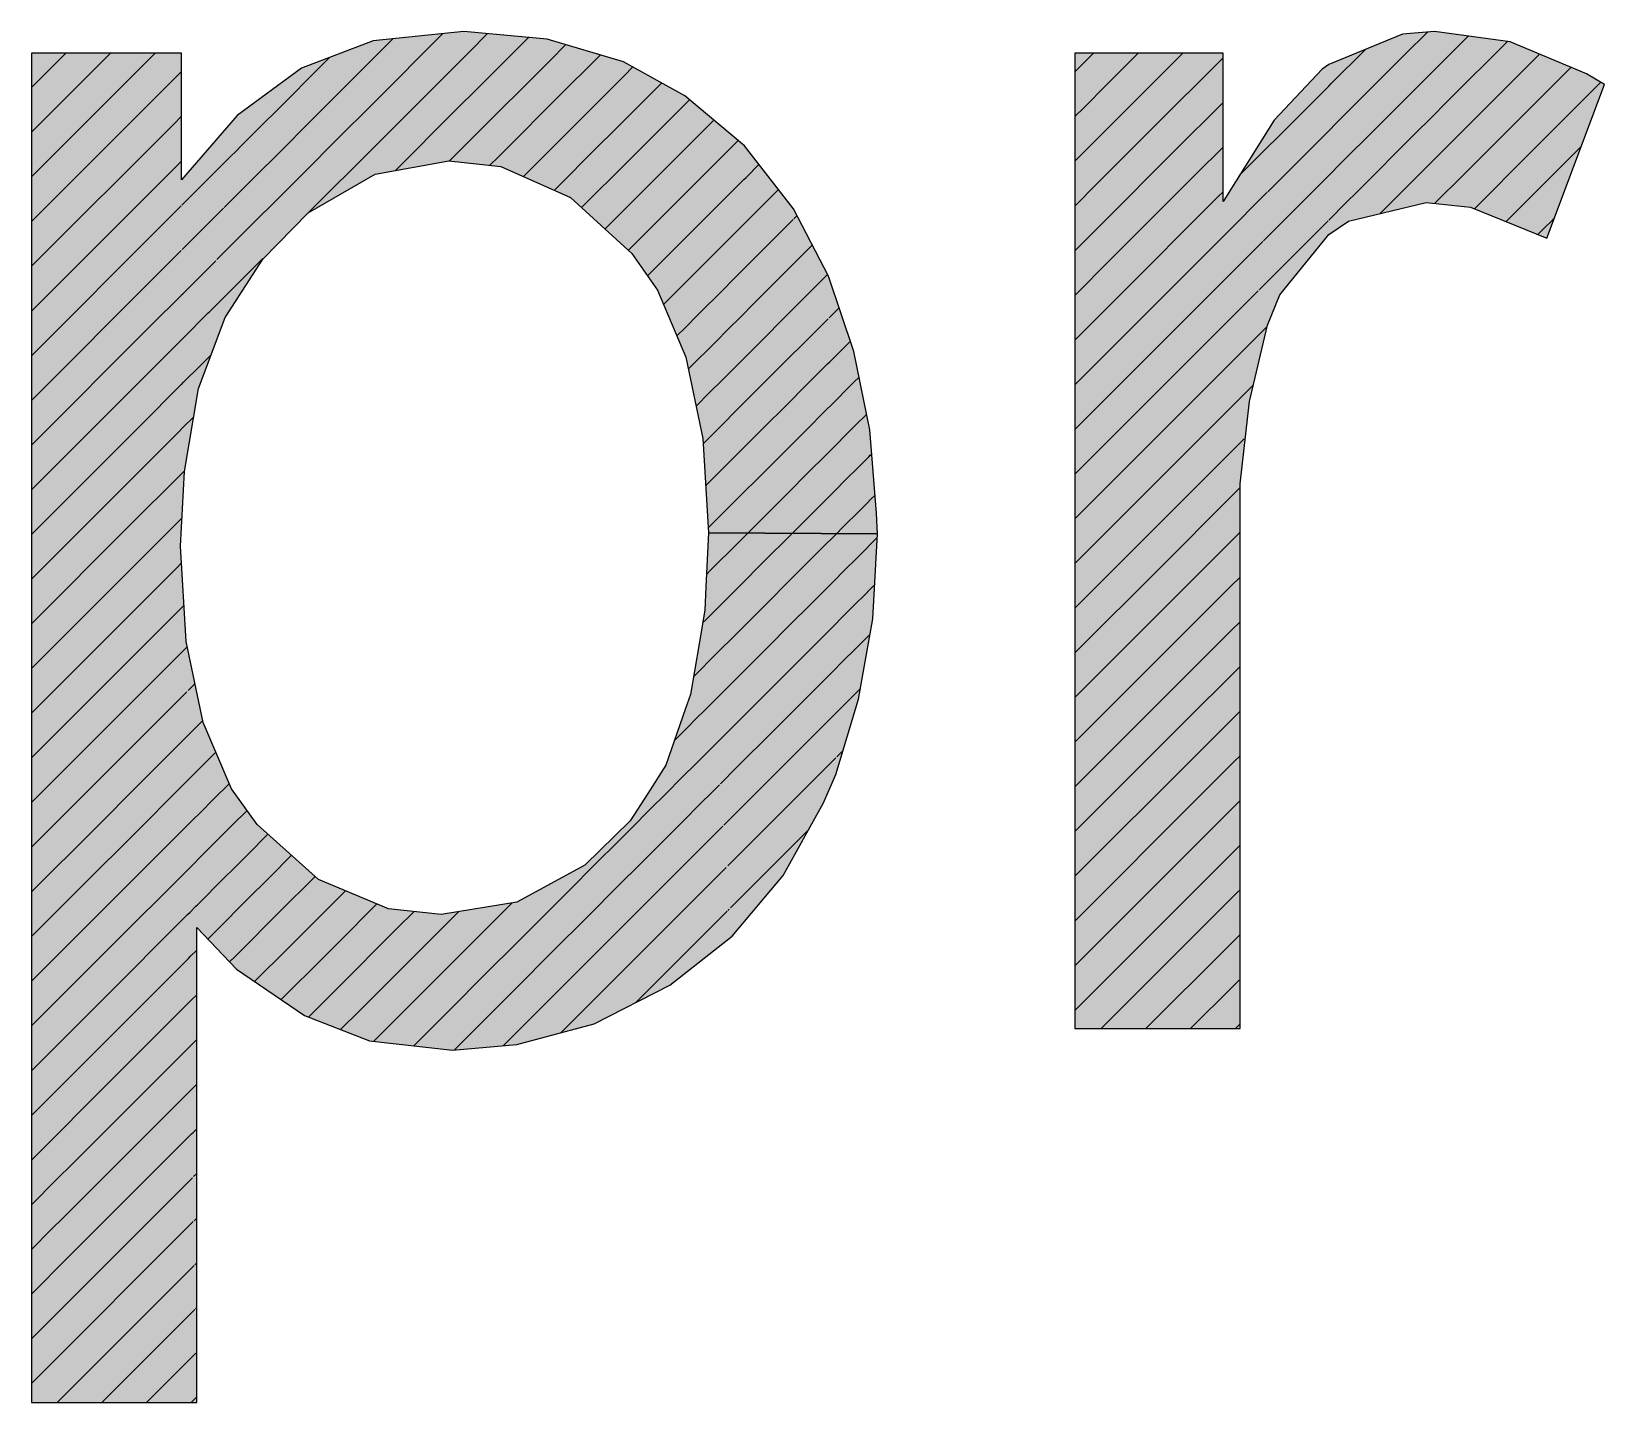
# Model space of a CAD drawing. Extents: x 0 to 13080, y 0 to 6750.
# Drawn here: x 12283.91 to 12302.58, y 1019.07 to 1035.34 of the extents above; entities that cross this region are included whole.
import ezdxf

# ---------------------------------------------------------------- set-up
doc = ezdxf.new("R2010")
doc.units = 0
doc.header["$MEASUREMENT"] = 0
doc.layers.add('MTH-CARIMBO-TXT1', color=1, linetype='CONTINUOUS')

msp = doc.modelspace()

# ---------------------------------------------------------------- linework, layer by layer
at = {"layer": 'MTH-CARIMBO-TXT1', "linetype": 'Continuous'}
for p, q in [((12287.973642, 1035.01972), (12288.204482, 1035.25056)), ((12287.981059, 1034.496807), (12288.796478, 1035.312227)), ((12289.112156, 1035.097574), (12289.327325, 1035.312743)), ((12289.225798, 1034.680886), (12289.813461, 1035.268549)), ((12300.21884, 1035.067326), (12300.48236, 1035.330846)), ((12300.643469, 1034.961625), (12300.965285, 1035.283442)), ((12283.914056, 1033.611785), (12285.3828, 1035.080528)), ((12283.914056, 1034.142115), (12284.852469, 1035.080528)), ((12283.914056, 1034.672445), (12284.322139, 1035.080528)), ((12289.006003, 1034.991421), (12289.112156, 1035.097574)), ((12290.07038, 1034.995139), (12290.257303, 1035.182061)), ((12290.139076, 1034.533504), (12290.666415, 1035.060843)), ((12296.408338, 1034.969135), (12296.519731, 1035.080528)), ((12296.673503, 1034.70397), (12297.050061, 1035.080528)), ((12296.938668, 1034.438805), (12297.580392, 1035.080528)), ((12299.340149, 1034.718966), (12299.745196, 1035.124012)), ((12300.076092, 1034.924579), (12300.21884, 1035.067326)), ((12300.733436, 1034.521262), (12301.431509, 1035.219336)), ((12301.541095, 1034.798592), (12301.81131, 1035.068807)), ((12285.668644, 1034.836043), (12285.69543, 1034.862829)), ((12287.128042, 1034.70445), (12287.451792, 1035.0282)), ((12287.151244, 1034.197322), (12287.842838, 1034.888916)), ((12287.842838, 1034.888916), (12287.973642, 1035.01972)), ((12288.541315, 1034.526733), (12289.006003, 1034.991421)), ((12289.866741, 1034.791499), (12290.07038, 1034.995139)), ((12290.947803, 1034.811901), (12291.053123, 1034.917221)), ((12296.296944, 1034.857742), (12296.329219, 1034.890016)), ((12296.329219, 1034.890016), (12296.408338, 1034.969135)), ((12297.203833, 1034.17364), (12298.056323, 1035.02613)), ((12299.399705, 1034.248192), (12300.076092, 1034.924579)), ((12300.284152, 1034.602308), (12300.542785, 1034.860941)), ((12300.542785, 1034.860941), (12300.643469, 1034.961625)), ((12301.624832, 1034.351998), (12302.184847, 1034.912013)), ((12283.914056, 1033.081455), (12285.668644, 1034.836043)), ((12287.066635, 1034.643044), (12287.128042, 1034.70445)), ((12288.935877, 1034.390965), (12289.225798, 1034.680886)), ((12289.33944, 1034.264198), (12289.866741, 1034.791499)), ((12290.207772, 1034.07187), (12290.828868, 1034.692965)), ((12290.828868, 1034.692965), (12290.947803, 1034.811901)), ((12290.970317, 1034.304085), (12291.394425, 1034.728193)), ((12296.406047, 1034.436514), (12296.673503, 1034.70397)), ((12299.243679, 1034.622495), (12299.311421, 1034.690238)), ((12299.311421, 1034.690238), (12299.340149, 1034.718966)), ((12301.306864, 1034.56436), (12301.541095, 1034.798592)), ((12302.285949, 1034.482785), (12302.539464, 1034.7363)), ((12286.418481, 1033.994889), (12287.066635, 1034.643044)), ((12287.519008, 1034.034756), (12287.981059, 1034.496807)), ((12287.988476, 1033.973894), (12288.541315, 1034.526733)), ((12289.564576, 1033.959004), (12290.139076, 1034.533504)), ((12291.669144, 1034.472582), (12291.725275, 1034.528712)), ((12297.468998, 1033.908475), (12298.056323, 1034.4958)), ((12298.669144, 1034.04796), (12299.16844, 1034.547257)), ((12299.16844, 1034.547257), (12299.243679, 1034.622495)), ((12299.861703, 1034.17986), (12300.284152, 1034.602308)), ((12300.515035, 1034.302861), (12300.733436, 1034.521262)), ((12300.823402, 1034.080899), (12301.306864, 1034.56436)), ((12301.708568, 1033.905404), (12302.285949, 1034.482785)), ((12285.602248, 1034.239317), (12285.694412, 1034.331481)), ((12288.234337, 1033.689425), (12288.935877, 1034.390965)), ((12290.491385, 1033.825153), (12290.970317, 1034.304085)), ((12290.992831, 1033.796269), (12291.616281, 1034.419719)), ((12291.616281, 1034.419719), (12291.651724, 1034.455161)), ((12291.651724, 1034.455161), (12291.669144, 1034.472582)), ((12296.296944, 1034.327411), (12296.406047, 1034.436514)), ((12296.482874, 1033.983011), (12296.938668, 1034.438805)), ((12300.349463, 1034.137289), (12300.515035, 1034.302861)), ((12301.139391, 1033.866557), (12301.624832, 1034.351998)), ((12283.914056, 1032.551125), (12285.602248, 1034.239317)), ((12286.931582, 1033.97766), (12287.151244, 1034.197322)), ((12288.877173, 1033.801931), (12289.33944, 1034.264198)), ((12291.671052, 1033.944159), (12292.013299, 1034.286406)), ((12296.559702, 1033.529509), (12297.203833, 1034.17364)), ((12299.045426, 1033.893912), (12299.264076, 1034.112563)), ((12299.264076, 1034.112563), (12299.311421, 1034.159908)), ((12299.311421, 1034.159908), (12299.399705, 1034.248192)), ((12299.459261, 1033.777417), (12299.861703, 1034.17986)), ((12299.647315, 1033.435141), (12300.349463, 1034.137289)), ((12286.33066, 1033.907068), (12286.418481, 1033.994889)), ((12286.498474, 1033.544553), (12286.931582, 1033.97766)), ((12287.174446, 1033.690194), (12287.519008, 1034.034756)), ((12287.206415, 1033.191833), (12287.988476, 1033.973894)), ((12289.453082, 1033.84751), (12289.564576, 1033.959004)), ((12289.751979, 1033.616077), (12290.207772, 1034.07187)), ((12291.564833, 1033.837941), (12291.671052, 1033.944159)), ((12291.672959, 1033.415737), (12292.301323, 1034.0441)), ((12296.296944, 1033.797081), (12296.482874, 1033.983011)), ((12297.734163, 1033.64331), (12298.056323, 1033.96547)), ((12298.248681, 1033.627498), (12298.636228, 1034.015044)), ((12298.638078, 1034.016895), (12298.653306, 1034.032123)), ((12298.653306, 1034.032123), (12298.669144, 1034.04796)), ((12300.487285, 1033.744781), (12300.823402, 1034.080899)), ((12302.117208, 1033.783714), (12302.3082, 1033.974706)), ((12285.535853, 1033.642591), (12285.693394, 1033.800133)), ((12285.698796, 1033.275204), (12286.285926, 1033.862334)), ((12286.289647, 1033.866056), (12286.33066, 1033.907068)), ((12289.355339, 1033.749767), (12289.453082, 1033.84751)), ((12290.276467, 1033.610235), (12290.491385, 1033.825153)), ((12290.443718, 1033.247156), (12290.992831, 1033.796269)), ((12291.348727, 1033.621835), (12291.564833, 1033.837941)), ((12292.394664, 1033.607111), (12292.547415, 1033.759862)), ((12296.63653, 1033.076006), (12297.468998, 1033.908475)), ((12298.685803, 1033.53429), (12299.045426, 1033.893912)), ((12299.311421, 1033.629578), (12299.459261, 1033.777417)), ((12300.414775, 1033.672271), (12300.487285, 1033.744781)), ((12300.913369, 1033.640535), (12301.139391, 1033.866557)), ((12301.038342, 1033.235178), (12301.708568, 1033.905404)), ((12301.792304, 1033.45881), (12302.117208, 1033.783714)), ((12283.914056, 1032.020795), (12285.535853, 1033.642591)), ((12286.796529, 1033.312277), (12287.174446, 1033.690194)), ((12290.11875, 1033.452518), (12290.276467, 1033.610235)), ((12291.015345, 1033.288453), (12291.348727, 1033.621835)), ((12292.334402, 1033.54685), (12292.368529, 1033.580977)), ((12292.368529, 1033.580977), (12292.394664, 1033.607111)), ((12296.713357, 1032.622504), (12297.734163, 1033.64331)), ((12298.922411, 1033.240567), (12299.284473, 1033.60263)), ((12299.284473, 1033.60263), (12299.311421, 1033.629578)), ((12299.919152, 1033.176648), (12300.414775, 1033.672271)), ((12300.571516, 1033.298683), (12300.913369, 1033.640535)), ((12286.29636, 1033.342438), (12286.498474, 1033.544553)), ((12291.477943, 1033.220721), (12291.672959, 1033.415737)), ((12291.674867, 1032.887315), (12292.223549, 1033.435996)), ((12292.223549, 1033.435996), (12292.309406, 1033.521854)), ((12292.309406, 1033.521854), (12292.334402, 1033.54685)), ((12292.421376, 1033.103493), (12292.779155, 1033.461273)), ((12296.296944, 1033.266751), (12296.559702, 1033.529509)), ((12296.790185, 1032.169001), (12297.999328, 1033.378145)), ((12297.999328, 1033.378145), (12298.056323, 1033.43514)), ((12298.079964, 1032.92845), (12298.581523, 1033.43001)), ((12298.587385, 1033.435871), (12298.635628, 1033.484115)), ((12298.635628, 1033.484115), (12298.685803, 1033.53429)), ((12299.518817, 1033.306643), (12299.647315, 1033.435141)), ((12301.415155, 1033.081661), (12301.792304, 1033.45881)), ((12285.469457, 1033.045866), (12285.692376, 1033.268785)), ((12285.703895, 1032.749973), (12286.193407, 1033.239486)), ((12286.201972, 1033.24805), (12286.29636, 1033.342438)), ((12286.578468, 1033.094217), (12286.796529, 1033.312277)), ((12290.721714, 1032.994821), (12291.015345, 1033.288453)), ((12291.081173, 1032.823951), (12291.477943, 1033.220721)), ((12298.702463, 1033.020619), (12298.922411, 1033.240567)), ((12299.311421, 1033.099248), (12299.518817, 1033.306643)), ((12283.914056, 1031.490465), (12285.469457, 1033.045866)), ((12286.26206, 1032.777808), (12286.578468, 1033.094217)), ((12292.280229, 1032.962346), (12292.360162, 1033.04228)), ((12292.360162, 1033.04228), (12292.421376, 1033.103493)), ((12292.448088, 1032.599875), (12292.955552, 1033.10734)), ((12292.963404, 1033.115191), (12292.99936, 1033.151148)), ((12296.296944, 1032.736421), (12296.63653, 1033.076006)), ((12298.617951, 1032.936107), (12298.702463, 1033.020619)), ((12298.799396, 1032.587222), (12299.304871, 1033.092697)), ((12301.791969, 1032.928144), (12301.876041, 1033.012217)), ((12301.876041, 1033.012217), (12301.948467, 1033.084642)), ((12301.948467, 1033.084642), (12301.991041, 1033.127217)), ((12291.037859, 1032.780636), (12291.081173, 1032.823951)), ((12291.391053, 1032.603501), (12291.674867, 1032.887315)), ((12292.020583, 1032.7027), (12292.221683, 1032.9038)), ((12292.221683, 1032.9038), (12292.280229, 1032.962346)), ((12292.989078, 1032.610535), (12293.181048, 1032.802505)), ((12296.867012, 1031.715499), (12298.064706, 1032.913192)), ((12298.064706, 1032.913192), (12298.079964, 1032.92845)), ((12298.110077, 1032.428234), (12298.526819, 1032.844975)), ((12298.536691, 1032.854848), (12298.617951, 1032.936107)), ((12285.403062, 1032.44914), (12285.691359, 1032.737437)), ((12285.708994, 1032.224743), (12286.100889, 1032.616637)), ((12286.114296, 1032.630044), (12286.26206, 1032.777808)), ((12286.22776, 1032.213178), (12286.658462, 1032.643881)), ((12290.999709, 1032.742487), (12291.037859, 1032.780636)), ((12291.676775, 1032.358892), (12292.020583, 1032.7027)), ((12296.296944, 1032.206091), (12296.713357, 1032.622504)), ((12283.914056, 1030.960134), (12285.403062, 1032.44914)), ((12291.225777, 1032.438225), (12291.391053, 1032.603501)), ((12292.226055, 1032.377842), (12292.351795, 1032.503583)), ((12292.351795, 1032.503583), (12292.448088, 1032.599875)), ((12292.474799, 1032.096257), (12292.947159, 1032.568616)), ((12292.947159, 1032.568616), (12292.989078, 1032.610535)), ((12293.014752, 1032.105879), (12293.362735, 1032.453862)), ((12298.075384, 1032.39354), (12298.110077, 1032.428234)), ((12298.600273, 1032.388099), (12298.719123, 1032.506949)), ((12298.719123, 1032.506949), (12298.799396, 1032.587222)), ((12291.415628, 1032.097745), (12291.676775, 1032.358892)), ((12291.817617, 1031.969404), (12292.133959, 1032.285746)), ((12292.133959, 1032.285746), (12292.226055, 1032.377842)), ((12296.94384, 1031.261996), (12298.075384, 1032.39354)), ((12298.140191, 1031.928017), (12298.472114, 1032.259941)), ((12298.485998, 1032.273824), (12298.600273, 1032.388099)), ((12285.336666, 1031.852414), (12285.690341, 1032.206089)), ((12285.692314, 1032.208063), (12285.708994, 1032.224743)), ((12286.026621, 1032.012039), (12286.22776, 1032.213178)), ((12292.343429, 1031.964886), (12292.474799, 1032.096257)), ((12292.938765, 1032.029892), (12293.014752, 1032.105879)), ((12293.379624, 1031.940421), (12293.499028, 1032.059825)), ((12296.296944, 1031.675761), (12296.790185, 1032.169001)), ((12285.714094, 1031.699512), (12286.00837, 1031.993788)), ((12286.00837, 1031.993788), (12286.026621, 1032.012039)), ((12291.678682, 1031.83047), (12291.817617, 1031.969404)), ((12292.171882, 1031.793339), (12292.343429, 1031.964886)), ((12292.501511, 1031.592639), (12292.938765, 1032.029892)), ((12293.040426, 1031.601223), (12293.36757, 1031.928367)), ((12297.020668, 1030.808494), (12298.086061, 1031.873888)), ((12298.086061, 1031.873888), (12298.140191, 1031.928017)), ((12283.914056, 1030.429804), (12285.336666, 1031.852414)), ((12285.690944, 1031.676362), (12285.714094, 1031.699512)), ((12291.573152, 1031.724939), (12291.678682, 1031.83047)), ((12292.046235, 1031.667692), (12292.171882, 1031.793339)), ((12296.296944, 1031.145431), (12296.867012, 1031.715499)), ((12298.41741, 1031.674906), (12298.435305, 1031.692801)), ((12298.435305, 1031.692801), (12298.579148, 1031.836645)), ((12285.27027, 1031.255688), (12285.689323, 1031.674741)), ((12285.938945, 1031.394033), (12286.046693, 1031.501782)), ((12291.709518, 1031.330975), (12292.046235, 1031.667692)), ((12292.335062, 1031.426189), (12292.501511, 1031.592639)), ((12292.930371, 1031.491168), (12293.040426, 1031.601223)), ((12293.387539, 1031.418006), (12293.63285, 1031.663317)), ((12298.170304, 1031.4278), (12298.41741, 1031.674906)), ((12285.719193, 1031.174281), (12285.915851, 1031.370939)), ((12285.915851, 1031.370939), (12285.938945, 1031.394033)), ((12292.117708, 1031.208835), (12292.335062, 1031.426189)), ((12292.528223, 1031.08902), (12292.930371, 1031.491168)), ((12293.0661, 1031.096567), (12293.362775, 1031.393242)), ((12293.362775, 1031.393242), (12293.387539, 1031.418006)), ((12297.097495, 1030.354991), (12298.096739, 1031.354235)), ((12298.096739, 1031.354235), (12298.170304, 1031.4278)), ((12283.914056, 1029.899474), (12285.27027, 1031.255688)), ((12285.203875, 1030.658963), (12285.688305, 1031.143393)), ((12285.689573, 1031.144662), (12285.719193, 1031.174281)), ((12291.958511, 1031.049639), (12292.117708, 1031.208835)), ((12293.395455, 1030.895592), (12293.658541, 1031.158678)), ((12293.658541, 1031.158678), (12293.679572, 1031.179709)), ((12293.679572, 1031.179709), (12293.736657, 1031.236794)), ((12296.296944, 1030.615101), (12296.94384, 1031.261996)), ((12298.384611, 1031.111778), (12298.416628, 1031.143794)), ((12291.801306, 1030.892433), (12291.958511, 1031.049639)), ((12292.326695, 1030.887492), (12292.528223, 1031.08902)), ((12292.554935, 1030.585402), (12292.921977, 1030.952444)), ((12292.921977, 1030.952444), (12293.0661, 1031.096567)), ((12298.200417, 1030.927584), (12298.362705, 1031.089871)), ((12298.362705, 1031.089871), (12298.384611, 1031.111778)), ((12285.724292, 1030.64905), (12285.823333, 1030.748091)), ((12285.823333, 1030.748091), (12285.840026, 1030.764784)), ((12292.063535, 1030.624332), (12292.326695, 1030.887492)), ((12293.091774, 1030.591911), (12293.35798, 1030.858117)), ((12293.35798, 1030.858117), (12293.395455, 1030.895592)), ((12293.686681, 1030.656488), (12293.826813, 1030.79662)), ((12296.296944, 1030.084771), (12297.020668, 1030.808494)), ((12297.174323, 1029.901489), (12298.107417, 1030.834583)), ((12298.107417, 1030.834583), (12298.200417, 1030.927584)), ((12283.914056, 1029.369144), (12285.203875, 1030.658963)), ((12285.137479, 1030.062237), (12285.687287, 1030.612045)), ((12285.688203, 1030.612961), (12285.724292, 1030.64905)), ((12291.885418, 1030.446216), (12292.063535, 1030.624332)), ((12292.318328, 1030.348795), (12292.554935, 1030.585402)), ((12292.913584, 1030.413721), (12293.091774, 1030.591911)), ((12293.40337, 1030.373177), (12293.635053, 1030.60486)), ((12293.635053, 1030.60486), (12293.686681, 1030.656488)), ((12292.581647, 1030.081784), (12292.913584, 1030.413721)), ((12298.118095, 1030.314931), (12298.230531, 1030.427367)), ((12298.230531, 1030.427367), (12298.308001, 1030.504837)), ((12292.009361, 1030.039828), (12292.318328, 1030.348795)), ((12293.117448, 1030.087255), (12293.353185, 1030.322992)), ((12293.353185, 1030.322992), (12293.40337, 1030.373177)), ((12293.69379, 1030.133267), (12293.851804, 1030.291281)), ((12293.851804, 1030.291281), (12293.869693, 1030.30917)), ((12293.869693, 1030.30917), (12293.887634, 1030.327111)), ((12296.296944, 1029.554441), (12297.097495, 1030.354991)), ((12297.251151, 1029.447987), (12298.118095, 1030.314931)), ((12283.914056, 1028.838814), (12285.137479, 1030.062237)), ((12285.071083, 1029.465511), (12285.686269, 1030.080697)), ((12285.686833, 1030.081261), (12285.729392, 1030.12382)), ((12291.915437, 1029.945904), (12292.009361, 1030.039828)), ((12292.309961, 1029.810098), (12292.581647, 1030.081784)), ((12292.90519, 1029.874997), (12293.117448, 1030.087255)), ((12293.411286, 1029.850762), (12293.611565, 1030.051042)), ((12293.611565, 1030.051042), (12293.69379, 1030.133267)), ((12292.608359, 1029.578166), (12292.90519, 1029.874997)), ((12293.34839, 1029.787867), (12293.411286, 1029.850762)), ((12293.87753, 1029.786677), (12293.926711, 1029.835858)), ((12296.296944, 1029.024111), (12297.174323, 1029.901489)), ((12298.128773, 1029.795279), (12298.258035, 1029.924541)), ((12291.955188, 1029.455325), (12292.309961, 1029.810098)), ((12293.143122, 1029.582599), (12293.34839, 1029.787867)), ((12293.700899, 1029.610046), (12293.828493, 1029.737639)), ((12293.828493, 1029.737639), (12293.87753, 1029.786677)), ((12297.327978, 1028.994484), (12298.128773, 1029.795279)), ((12283.914056, 1028.308484), (12285.071083, 1029.465511)), ((12285.004688, 1028.868786), (12285.685251, 1029.549349)), ((12285.685462, 1029.54956), (12285.701594, 1029.565692)), ((12292.301594, 1029.271401), (12292.608359, 1029.578166)), ((12292.896796, 1029.336273), (12293.143122, 1029.582599)), ((12293.419201, 1029.328348), (12293.588077, 1029.497224)), ((12293.588077, 1029.497224), (12293.700899, 1029.610046)), ((12296.296944, 1028.493781), (12297.251151, 1029.447987)), ((12291.974868, 1028.944674), (12292.301594, 1029.271401)), ((12292.635071, 1029.074548), (12292.896796, 1029.336273)), ((12293.343595, 1029.252742), (12293.419201, 1029.328348)), ((12293.805181, 1029.183998), (12293.885368, 1029.264184)), ((12293.885368, 1029.264184), (12293.932501, 1029.311317)), ((12293.932501, 1029.311317), (12293.952318, 1029.331135)), ((12297.404806, 1028.540982), (12298.13945, 1029.275626)), ((12298.13945, 1029.275626), (12298.258035, 1029.394211)), ((12292.293227, 1028.732704), (12292.635071, 1029.074548)), ((12292.888403, 1028.797549), (12293.168796, 1029.077943)), ((12293.168796, 1029.077943), (12293.343595, 1029.252742)), ((12293.56459, 1028.943406), (12293.708008, 1029.086825)), ((12293.708008, 1029.086825), (12293.805181, 1029.183998)), ((12284.938292, 1028.27206), (12285.639822, 1028.97359)), ((12285.639822, 1028.97359), (12285.68855, 1029.022318)), ((12291.924873, 1028.89468), (12291.974868, 1028.944674)), ((12293.427116, 1028.805933), (12293.56459, 1028.943406)), ((12296.296944, 1027.96345), (12297.327978, 1028.994484)), ((12283.914056, 1027.778154), (12285.004688, 1028.868786)), ((12292.0042, 1028.443677), (12292.293227, 1028.732704)), ((12292.661783, 1028.57093), (12292.888403, 1028.797549)), ((12293.194471, 1028.573287), (12293.3388, 1028.717616)), ((12293.3388, 1028.717616), (12293.427116, 1028.805933)), ((12293.78187, 1028.630357), (12293.893205, 1028.741691)), ((12293.893205, 1028.741691), (12293.912859, 1028.761345)), ((12297.481633, 1028.087479), (12298.150128, 1028.755974)), ((12298.150128, 1028.755974), (12298.258035, 1028.863881)), ((12285.698307, 1028.501745), (12285.726293, 1028.529731)), ((12292.284861, 1028.194007), (12292.661783, 1028.57093)), ((12292.880009, 1028.258825), (12293.194471, 1028.573287)), ((12293.541102, 1028.389588), (12293.715117, 1028.563604)), ((12293.715117, 1028.563604), (12293.78187, 1028.630357)), ((12296.296944, 1027.43312), (12297.404806, 1028.540982)), ((12284.871896, 1027.675334), (12285.52795, 1028.331388)), ((12285.52795, 1028.331388), (12285.698307, 1028.501745)), ((12291.878708, 1028.318184), (12291.913814, 1028.353291)), ((12291.913814, 1028.353291), (12291.944889, 1028.384365)), ((12291.944889, 1028.384365), (12292.0042, 1028.443677)), ((12293.435032, 1028.283518), (12293.541102, 1028.389588)), ((12298.160806, 1028.236322), (12298.258035, 1028.333551)), ((12283.914056, 1027.247824), (12284.938292, 1028.27206)), ((12292.033532, 1027.942679), (12292.284861, 1028.194007)), ((12292.688495, 1028.067312), (12292.880009, 1028.258825)), ((12293.220145, 1028.068631), (12293.334005, 1028.182491)), ((12293.334005, 1028.182491), (12293.435032, 1028.283518)), ((12293.758559, 1028.076715), (12293.866447, 1028.184604)), ((12297.558461, 1027.633977), (12298.160806, 1028.236322)), ((12285.416078, 1027.689185), (12285.708064, 1027.981172)), ((12285.708064, 1027.981172), (12285.752876, 1028.025983)), ((12292.276494, 1027.65531), (12292.688495, 1028.067312)), ((12292.871615, 1027.720102), (12293.220145, 1028.068631)), ((12293.517614, 1027.83577), (12293.722226, 1028.040383)), ((12293.722226, 1028.040383), (12293.758559, 1028.076715)), ((12296.296944, 1026.90279), (12297.481633, 1028.087479)), ((12291.771208, 1027.680355), (12291.869794, 1027.778941)), ((12291.869794, 1027.778941), (12291.954936, 1027.864083)), ((12291.954936, 1027.864083), (12291.981957, 1027.891104)), ((12291.981957, 1027.891104), (12292.033532, 1027.942679)), ((12293.32921, 1027.647366), (12293.442947, 1027.761103)), ((12293.442947, 1027.761103), (12293.517614, 1027.83577)), ((12298.171484, 1027.716669), (12298.258035, 1027.803221)), ((12283.914056, 1026.717494), (12284.871896, 1027.675334)), ((12284.805501, 1027.078608), (12285.416078, 1027.689185)), ((12285.773051, 1027.515829), (12285.856484, 1027.599262)), ((12292.062865, 1027.441681), (12292.276494, 1027.65531)), ((12292.715207, 1027.563694), (12292.871615, 1027.720102)), ((12293.245819, 1027.563975), (12293.32921, 1027.647366)), ((12296.296944, 1026.37246), (12297.558461, 1027.633977)), ((12297.635289, 1027.180474), (12298.171484, 1027.716669)), ((12285.304206, 1027.046983), (12285.717821, 1027.460599)), ((12285.717821, 1027.460599), (12285.760016, 1027.502793)), ((12291.996058, 1027.374875), (12292.019026, 1027.397843)), ((12292.019026, 1027.397843), (12292.062865, 1027.441681)), ((12292.268127, 1027.116613), (12292.715207, 1027.563694)), ((12292.863221, 1027.181378), (12293.245819, 1027.563975)), ((12293.494126, 1027.281952), (12293.729335, 1027.517161)), ((12293.735248, 1027.523074), (12293.752805, 1027.540632)), ((12291.788319, 1027.167136), (12291.923688, 1027.302504)), ((12291.923688, 1027.302504), (12291.996058, 1027.374875)), ((12293.324415, 1027.112241), (12293.450862, 1027.238689)), ((12293.450862, 1027.238689), (12293.494126, 1027.281952)), ((12298.182162, 1027.197017), (12298.258035, 1027.272891)), ((12283.914056, 1026.187164), (12284.805501, 1027.078608)), ((12284.739105, 1026.481883), (12285.304206, 1027.046983)), ((12285.79163, 1027.004077), (12285.948272, 1027.16072)), ((12291.546753, 1026.925569), (12291.662832, 1027.041649)), ((12291.662832, 1027.041649), (12291.719753, 1027.09857)), ((12291.719753, 1027.09857), (12291.788319, 1027.167136)), ((12292.092197, 1026.940684), (12292.268127, 1027.116613)), ((12292.25976, 1026.577916), (12292.741919, 1027.060075)), ((12292.741919, 1027.060075), (12292.863221, 1027.181378)), ((12292.854828, 1026.642654), (12293.271493, 1027.059319)), ((12293.271493, 1027.059319), (12293.324415, 1027.112241)), ((12296.296944, 1025.84213), (12297.635289, 1027.180474)), ((12297.712116, 1026.726972), (12298.182162, 1027.197017)), ((12285.192334, 1026.404781), (12285.727579, 1026.940026)), ((12285.727579, 1026.940026), (12285.767156, 1026.979604)), ((12285.767156, 1026.979604), (12285.79163, 1027.004077)), ((12291.977581, 1026.826067), (12292.03718, 1026.885666)), ((12292.03718, 1026.885666), (12292.056095, 1026.904581)), ((12292.056095, 1026.904581), (12292.092197, 1026.940684)), ((12285.936937, 1026.619055), (12286.012665, 1026.694782)), ((12286.012665, 1026.694782), (12286.103471, 1026.785588)), ((12291.630554, 1026.47904), (12291.809635, 1026.658121)), ((12291.809635, 1026.658121), (12291.866101, 1026.714587)), ((12291.866101, 1026.714587), (12291.977581, 1026.826067)), ((12292.768631, 1026.556457), (12292.854828, 1026.642654)), ((12293.31962, 1026.577116), (12293.458778, 1026.716274)), ((12293.470638, 1026.728134), (12293.547609, 1026.805105)), ((12296.296944, 1025.3118), (12297.712116, 1026.726972)), ((12297.788944, 1026.273469), (12298.192839, 1026.677365)), ((12298.192839, 1026.677365), (12298.258035, 1026.742561)), ((12283.914056, 1025.656834), (12284.739105, 1026.481883)), ((12285.737336, 1026.419453), (12285.774296, 1026.456414)), ((12285.774296, 1026.456414), (12285.810208, 1026.492326)), ((12285.810208, 1026.492326), (12285.936937, 1026.619055)), ((12291.450348, 1026.298835), (12291.630554, 1026.47904)), ((12292.12153, 1026.439686), (12292.25976, 1026.577916)), ((12292.251393, 1026.039219), (12292.768631, 1026.556457)), ((12292.846434, 1026.10393), (12293.297167, 1026.554663)), ((12293.297167, 1026.554663), (12293.31962, 1026.577116)), ((12284.672709, 1025.885157), (12285.192334, 1026.404781)), ((12285.080462, 1025.762579), (12285.737336, 1026.419453)), ((12286.075373, 1026.22716), (12286.26257, 1026.414357)), ((12291.250555, 1026.099041), (12291.450348, 1026.298835)), ((12291.943883, 1026.262039), (12292.031474, 1026.34963)), ((12292.031474, 1026.34963), (12292.078302, 1026.396458)), ((12292.093163, 1026.41132), (12292.12153, 1026.439686)), ((12296.296944, 1024.78147), (12297.788944, 1026.273469)), ((12285.91926, 1026.071047), (12286.075373, 1026.22716)), ((12286.300993, 1025.92245), (12286.472396, 1026.093853)), ((12291.038752, 1025.887238), (12291.250555, 1026.099041)), ((12291.598275, 1025.916432), (12291.899516, 1026.217673)), ((12291.899516, 1026.217673), (12291.943883, 1026.262039)), ((12292.795343, 1026.052839), (12292.846434, 1026.10393)), ((12297.865771, 1025.819967), (12298.203517, 1026.157712)), ((12298.203517, 1026.157712), (12298.258035, 1026.212231)), ((12284.96859, 1025.120377), (12285.747093, 1025.89888)), ((12285.747093, 1025.89888), (12285.781437, 1025.933224)), ((12285.781437, 1025.933224), (12285.828787, 1025.980574)), ((12285.828787, 1025.980574), (12285.91926, 1026.071047)), ((12286.138081, 1025.759538), (12286.300993, 1025.92245)), ((12291.459299, 1025.777455), (12291.598275, 1025.916432)), ((12292.085367, 1025.873193), (12292.119424, 1025.90725)), ((12292.130232, 1025.918058), (12292.150862, 1025.938688)), ((12292.150862, 1025.938688), (12292.251393, 1026.039219)), ((12292.243026, 1025.500522), (12292.795343, 1026.052839)), ((12283.914056, 1025.126504), (12284.672709, 1025.885157)), ((12284.606314, 1025.288431), (12285.080462, 1025.762579)), ((12285.901582, 1025.523039), (12286.138081, 1025.759538)), ((12286.551778, 1025.642905), (12286.640275, 1025.731402)), ((12286.640275, 1025.731402), (12286.720001, 1025.811128)), ((12290.487301, 1025.335787), (12290.996789, 1025.845275)), ((12290.996789, 1025.845275), (12291.038752, 1025.887238)), ((12291.305216, 1025.623372), (12291.459299, 1025.777455)), ((12291.565997, 1025.353823), (12291.989398, 1025.777224)), ((12291.989398, 1025.777224), (12292.021664, 1025.809491)), ((12292.021664, 1025.809491), (12292.085367, 1025.873193)), ((12292.83804, 1025.565206), (12293.139626, 1025.866792)), ((12296.296944, 1024.25114), (12297.865771, 1025.819967)), ((12285.847365, 1025.468822), (12285.901582, 1025.523039)), ((12286.314522, 1025.405649), (12286.551778, 1025.642905)), ((12286.745499, 1025.306296), (12287.000257, 1025.561054)), ((12291.141871, 1025.460028), (12291.305216, 1025.623372)), ((12292.234659, 1024.961826), (12292.822055, 1025.549221)), ((12292.822055, 1025.549221), (12292.83804, 1025.565206)), ((12297.942599, 1025.366464), (12298.214195, 1025.63806)), ((12298.214195, 1025.63806), (12298.258035, 1025.681901)), ((12284.856718, 1024.478175), (12285.75685, 1025.378307)), ((12285.75685, 1025.378307), (12285.788577, 1025.410034)), ((12285.788577, 1025.410034), (12285.847365, 1025.468822)), ((12286.200789, 1025.291916), (12286.314522, 1025.405649)), ((12290.411489, 1025.259975), (12290.487301, 1025.335787)), ((12290.882932, 1025.201089), (12291.141871, 1025.460028)), ((12291.46825, 1025.256076), (12291.565997, 1025.353823)), ((12291.533718, 1024.791214), (12292.07928, 1025.336776)), ((12292.07928, 1025.336776), (12292.099446, 1025.356942)), ((12292.099446, 1025.356942), (12292.13926, 1025.396756)), ((12292.13926, 1025.396756), (12292.160546, 1025.418042)), ((12292.180195, 1025.437691), (12292.243026, 1025.500522)), ((12296.296944, 1023.72081), (12297.942599, 1025.366464)), ((12283.914056, 1024.596173), (12284.606314, 1025.288431)), ((12285.883904, 1024.975031), (12286.200789, 1025.291916)), ((12286.462715, 1025.023512), (12286.745499, 1025.306296)), ((12286.850723, 1024.88119), (12287.280512, 1025.310979)), ((12289.67406, 1024.522547), (12290.411489, 1025.259975)), ((12290.517095, 1024.835251), (12290.882932, 1025.201089)), ((12291.244991, 1025.032817), (12291.359877, 1025.147704)), ((12291.359877, 1025.147704), (12291.46825, 1025.256076)), ((12298.224873, 1025.118408), (12298.258035, 1025.151571)), ((12284.539918, 1024.691705), (12284.96859, 1025.120377)), ((12285.865943, 1024.957071), (12285.883904, 1024.975031)), ((12286.328051, 1024.888848), (12286.462715, 1025.023512)), ((12287.429756, 1024.929893), (12287.640844, 1025.140981)), ((12287.557035, 1024.526842), (12288.0146, 1024.984407)), ((12288.83172, 1024.210537), (12289.618236, 1024.997053)), ((12290.769076, 1024.556903), (12291.244991, 1025.032817)), ((12292.209527, 1024.936693), (12292.234659, 1024.961826)), ((12298.019427, 1024.912962), (12298.224873, 1025.118408)), ((12284.744846, 1023.835973), (12285.766607, 1024.857734)), ((12285.766607, 1024.857734), (12285.795717, 1024.886845)), ((12285.795717, 1024.886845), (12285.865943, 1024.957071)), ((12286.005841, 1024.566638), (12286.263497, 1024.824294)), ((12286.263497, 1024.824294), (12286.328051, 1024.888848)), ((12286.373652, 1024.404119), (12286.850723, 1024.88119)), ((12287.267939, 1024.768076), (12287.429756, 1024.929893)), ((12288.255503, 1024.69498), (12288.455476, 1024.894952)), ((12288.790926, 1024.700072), (12288.985006, 1024.894153)), ((12290.087898, 1024.406054), (12290.517095, 1024.835251)), ((12291.4772, 1024.734696), (12291.533718, 1024.791214)), ((12291.50144, 1024.228606), (12292.169161, 1024.896328)), ((12292.177228, 1024.904394), (12292.193153, 1024.920319)), ((12296.610954, 1023.504489), (12298.019427, 1024.912962)), ((12283.914056, 1024.065843), (12284.539918, 1024.691705)), ((12286.955948, 1024.456085), (12287.267939, 1024.768076)), ((12288.093647, 1024.533124), (12288.255503, 1024.69498)), ((12288.420927, 1024.330074), (12288.790926, 1024.700072)), ((12290.65522, 1023.912716), (12291.348111, 1024.605607)), ((12291.348111, 1024.605607), (12291.414539, 1024.672035)), ((12291.414539, 1024.672035), (12291.4772, 1024.734696)), ((12298.096254, 1024.459459), (12298.23555, 1024.598756)), ((12298.23555, 1024.598756), (12298.258035, 1024.62124)), ((12284.473522, 1024.09498), (12284.856718, 1024.478175)), ((12285.802858, 1024.363655), (12285.875147, 1024.435944)), ((12286.341579, 1024.372046), (12286.373652, 1024.404119)), ((12286.562723, 1024.06286), (12286.955948, 1024.456085)), ((12287.206273, 1024.176079), (12287.557035, 1024.526842)), ((12287.684314, 1024.123791), (12288.093647, 1024.533124)), ((12289.304585, 1024.153072), (12289.67406, 1024.522547)), ((12289.67406, 1023.992217), (12290.087898, 1024.406054)), ((12290.546888, 1024.334715), (12290.769076, 1024.556903)), ((12297.141284, 1023.504489), (12298.096254, 1024.459459)), ((12284.632974, 1023.193771), (12285.776364, 1024.337161)), ((12285.776364, 1024.337161), (12285.802858, 1024.363655)), ((12286.26484, 1024.295307), (12286.326205, 1024.356672)), ((12286.326205, 1024.356672), (12286.341579, 1024.372046)), ((12288.005259, 1023.914405), (12288.420927, 1024.330074)), ((12289.764307, 1023.552133), (12290.546888, 1024.334715)), ((12291.486151, 1024.213317), (12291.50144, 1024.228606)), ((12283.914056, 1023.535513), (12284.473522, 1024.09498)), ((12286.878291, 1023.848098), (12287.061172, 1024.030979)), ((12287.061172, 1024.030979), (12287.206273, 1024.176079)), ((12287.202425, 1023.641902), (12287.684314, 1024.123791)), ((12288.586351, 1023.965168), (12288.83172, 1024.210537)), ((12288.872515, 1023.721002), (12289.304585, 1024.153072)), ((12291.086064, 1023.81323), (12291.451231, 1024.178397)), ((12291.451231, 1024.178397), (12291.4692, 1024.196366)), ((12291.4692, 1024.196366), (12291.486151, 1024.213317)), ((12298.173082, 1024.005957), (12298.246228, 1024.079103)), ((12285.786122, 1023.816589), (12285.809998, 1023.840465)), ((12285.809998, 1023.840465), (12285.875147, 1023.905614)), ((12287.811593, 1023.72074), (12288.005259, 1023.914405)), ((12287.974471, 1023.353287), (12288.586351, 1023.965168)), ((12288.930191, 1023.248347), (12289.67406, 1023.992217)), ((12290.576682, 1023.834178), (12290.65522, 1023.912716)), ((12297.671614, 1023.504489), (12298.173082, 1024.005957)), ((12284.407127, 1023.498254), (12284.744846, 1023.835973)), ((12284.521101, 1022.551568), (12285.786122, 1023.816589)), ((12287.5836, 1023.492747), (12287.811593, 1023.72074)), ((12288.751776, 1023.600262), (12288.872515, 1023.721002)), ((12290.19671, 1023.454206), (12290.576682, 1023.834178)), ((12283.914056, 1023.005183), (12284.407127, 1023.498254)), ((12288.450685, 1023.299172), (12288.751776, 1023.600262)), ((12289.67406, 1023.461887), (12289.764307, 1023.552133)), ((12298.201944, 1023.504489), (12298.24991, 1023.552454)), ((12284.409229, 1021.909366), (12285.795879, 1023.296016)), ((12285.795879, 1023.296016), (12285.817138, 1023.317275)), ((12285.817138, 1023.317275), (12285.875147, 1023.375284)), ((12289.511843, 1023.29967), (12289.67406, 1023.461887)), ((12284.340731, 1022.901528), (12284.632974, 1023.193771)), ((12283.914056, 1022.474853), (12284.340731, 1022.901528)), ((12284.297357, 1021.267164), (12285.805636, 1022.775443)), ((12285.805636, 1022.775443), (12285.824279, 1022.794085)), ((12285.824279, 1022.794085), (12285.875147, 1022.844954)), ((12284.274335, 1022.304802), (12284.521101, 1022.551568)), ((12283.914056, 1021.944523), (12284.274335, 1022.304802)), ((12284.185485, 1020.624962), (12285.815393, 1022.25487)), ((12285.815393, 1022.25487), (12285.831419, 1022.270896)), ((12285.831419, 1022.270896), (12285.875147, 1022.314624)), ((12284.20794, 1021.708077), (12284.409229, 1021.909366)), ((12283.914056, 1021.414193), (12284.20794, 1021.708077)), ((12284.073613, 1019.98276), (12285.82515, 1021.734297)), ((12285.838559, 1021.747706), (12285.875147, 1021.784294)), ((12284.141544, 1021.111351), (12284.297357, 1021.267164)), ((12285.845699, 1021.224516), (12285.875147, 1021.253964)), ((12283.914056, 1020.883863), (12284.141544, 1021.111351)), ((12283.961741, 1019.340558), (12285.834907, 1021.213724)), ((12284.218334, 1019.06682), (12285.844664, 1020.693151)), ((12285.85284, 1020.701326), (12285.875147, 1020.723633)), ((12283.914056, 1020.353533), (12284.075148, 1020.514625)), ((12284.075148, 1020.514625), (12284.185485, 1020.624962)), ((12284.748664, 1019.06682), (12285.854422, 1020.172578)), ((12285.85998, 1020.178136), (12285.875147, 1020.193303)), ((12284.008753, 1019.917899), (12284.073613, 1019.98276)), ((12283.914056, 1019.823203), (12284.008753, 1019.917899)), ((12285.278994, 1019.06682), (12285.864179, 1019.652005)), ((12283.914056, 1019.292873), (12283.942357, 1019.321174)), ((12283.942357, 1019.321174), (12283.961741, 1019.340558)), ((12285.809324, 1019.06682), (12285.873936, 1019.131432))]:
    msp.add_line(p, q, dxfattribs=at)
for points in [[(12285.695847, 1033.578893), (12285.695847, 1035.080528), (12283.914056, 1035.080528), (12283.914056, 1019.06682), (12285.875147, 1019.06682), (12285.875147, 1024.703556), (12286.345809, 1024.210482), (12287.152658, 1023.661376), (12287.925888, 1023.358808), (12288.912036, 1023.246745), (12289.67406, 1023.313983), (12290.592971, 1023.56052), (12291.48947, 1024.019976), (12292.229082, 1024.6027), (12292.834218, 1025.319899), (12293.316086, 1026.182779), (12293.461767, 1026.518966), (12293.730717, 1027.415464), (12293.89881, 1028.367994), (12293.954842, 1029.376555), (12291.948926, 1029.387762), (12291.917656, 1028.746737), (12291.904101, 1028.46885), (12291.836874, 1028.069971), (12291.736007, 1027.471496), (12291.677872, 1027.303799), (12291.444645, 1026.631028), (12291.228064, 1026.294757), (12291.018808, 1025.96986), (12290.480909, 1025.443167), (12289.67406, 1025.006124), (12288.777562, 1024.860443), (12288.150012, 1024.927681), (12287.320751, 1025.275074), (12286.592346, 1025.925035), (12286.289778, 1026.350872), (12285.953591, 1027.135309), (12285.751878, 1028.099045), (12285.684641, 1029.230874), (12285.729466, 1030.116167), (12285.897559, 1031.102315), (12286.211334, 1031.942783), (12286.659583, 1032.637569), (12287.197483, 1033.186675), (12287.993125, 1033.646131), (12288.867211, 1033.803018), (12289.483554, 1033.73578), (12290.312816, 1033.365975), (12291.041221, 1032.704807), (12291.343789, 1032.267764), (12291.679976, 1031.472121), (12291.881688, 1030.508385), (12291.948926, 1029.387762), (12293.954842, 1029.376555), (12293.943635, 1029.623093), (12293.865192, 1030.609241), (12293.674686, 1031.539359), (12293.372117, 1032.435857), (12292.957487, 1033.2315), (12292.374763, 1033.982318), (12291.66877, 1034.576248), (12290.940365, 1034.979672), (12290.03266, 1035.248622), (12289.046511, 1035.338272), (12287.970713, 1035.226209), (12287.119039, 1034.901229), (12286.357015, 1034.340917), (12285.695847, 1033.578893)], [(12300.56652, 1035.338272), (12300.185508, 1035.304653), (12299.311421, 1034.946054), (12299.232978, 1034.890022), (12298.66146, 1034.284886), (12298.056323, 1033.32115), (12298.056323, 1035.080528), (12296.296944, 1035.080528), (12296.296944, 1023.504489), (12298.258035, 1023.504489), (12298.258035, 1029.567061), (12298.258035, 1029.970486), (12298.370098, 1030.945428), (12298.583016, 1031.853133), (12298.728697, 1032.211733), (12299.311421, 1032.928932), (12299.546752, 1033.085819), (12300.465663, 1033.309944), (12300.992356, 1033.253912), (12301.900061, 1032.884107), (12302.583642, 1034.710723), (12302.370723, 1034.833991), (12301.463018, 1035.215003), (12300.56652, 1035.338272)]]:
    msp.add_lwpolyline(points, dxfattribs=at)
for points in [[(12287.970713, 1035.226209), (12287.993125, 1033.646131), (12289.046511, 1035.338272)], [(12288.867211, 1033.803018), (12289.046511, 1035.338272), (12287.993125, 1033.646131)], [(12289.483554, 1033.73578), (12289.046511, 1035.338272), (12288.867211, 1033.803018)], [(12289.483554, 1033.73578), (12290.03266, 1035.248622), (12289.046511, 1035.338272)], [(12290.312816, 1033.365975), (12290.03266, 1035.248622), (12289.483554, 1033.73578)], [(12290.312816, 1033.365975), (12290.940365, 1034.979672), (12290.03266, 1035.248622)], [(12299.311421, 1034.946054), (12299.546752, 1033.085819), (12300.185508, 1035.304653)], [(12299.546752, 1033.085819), (12300.465663, 1033.309944), (12300.185508, 1035.304653)], [(12300.185508, 1035.304653), (12300.465663, 1033.309944), (12300.56652, 1035.338272)], [(12300.465663, 1033.309944), (12300.992356, 1033.253912), (12300.56652, 1035.338272)], [(12300.56652, 1035.338272), (12300.992356, 1033.253912), (12301.463018, 1035.215003)], [(12285.684641, 1029.230874), (12285.695847, 1035.080528), (12283.914056, 1035.080528)], [(12285.684641, 1029.230874), (12283.914056, 1035.080528), (12285.875147, 1019.06682)], [(12285.875147, 1019.06682), (12283.914056, 1035.080528), (12283.914056, 1019.06682)], [(12285.684641, 1029.230874), (12285.695847, 1033.578893), (12285.695847, 1035.080528)], [(12287.119039, 1034.901229), (12287.197483, 1033.186675), (12287.970713, 1035.226209)], [(12287.197483, 1033.186675), (12287.993125, 1033.646131), (12287.970713, 1035.226209)], [(12298.056323, 1033.32115), (12298.056323, 1035.080528), (12296.296944, 1035.080528)], [(12298.056323, 1033.32115), (12296.296944, 1035.080528), (12298.258035, 1023.504489)], [(12298.258035, 1023.504489), (12296.296944, 1035.080528), (12296.296944, 1023.504489)], [(12300.992356, 1033.253912), (12301.900061, 1032.884107), (12301.463018, 1035.215003)], [(12301.463018, 1035.215003), (12301.900061, 1032.884107), (12302.370723, 1034.833991)], [(12286.357015, 1034.340917), (12286.659583, 1032.637569), (12287.119039, 1034.901229)], [(12286.659583, 1032.637569), (12287.197483, 1033.186675), (12287.119039, 1034.901229)], [(12291.041221, 1032.704807), (12290.940365, 1034.979672), (12290.312816, 1033.365975)], [(12291.041221, 1032.704807), (12291.66877, 1034.576248), (12290.940365, 1034.979672)], [(12298.66146, 1034.284886), (12298.728697, 1032.211733), (12299.232978, 1034.890022)], [(12298.728697, 1032.211733), (12299.311421, 1032.928932), (12299.232978, 1034.890022)], [(12299.232978, 1034.890022), (12299.311421, 1032.928932), (12299.311421, 1034.946054)], [(12299.311421, 1032.928932), (12299.546752, 1033.085819), (12299.311421, 1034.946054)], [(12301.900061, 1032.884107), (12302.583642, 1034.710723), (12302.370723, 1034.833991)], [(12291.041221, 1032.704807), (12291.343789, 1032.267764), (12291.66877, 1034.576248)], [(12291.343789, 1032.267764), (12291.679976, 1031.472121), (12291.66877, 1034.576248)], [(12291.66877, 1034.576248), (12291.679976, 1031.472121), (12292.374763, 1033.982318)], [(12285.695847, 1033.578893), (12285.729466, 1030.116167), (12286.357015, 1034.340917)], [(12285.729466, 1030.116167), (12285.897559, 1031.102315), (12286.357015, 1034.340917)], [(12285.897559, 1031.102315), (12286.211334, 1031.942783), (12286.357015, 1034.340917)], [(12286.211334, 1031.942783), (12286.659583, 1032.637569), (12286.357015, 1034.340917)], [(12298.056323, 1033.32115), (12298.258035, 1029.970486), (12298.66146, 1034.284886)], [(12298.66146, 1034.284886), (12298.258035, 1029.970486), (12298.370098, 1030.945428)], [(12298.370098, 1030.945428), (12298.583016, 1031.853133), (12298.66146, 1034.284886)], [(12298.583016, 1031.853133), (12298.728697, 1032.211733), (12298.66146, 1034.284886)], [(12291.679976, 1031.472121), (12291.881688, 1030.508385), (12292.374763, 1033.982318)], [(12292.374763, 1033.982318), (12291.881688, 1030.508385), (12291.948926, 1029.387762)], [(12293.954842, 1029.376555), (12292.374763, 1033.982318), (12291.948926, 1029.387762)], [(12293.954842, 1029.376555), (12292.957487, 1033.2315), (12292.374763, 1033.982318)], [(12285.684641, 1029.230874), (12285.729466, 1030.116167), (12285.695847, 1033.578893)], [(12293.954842, 1029.376555), (12293.372117, 1032.435857), (12292.957487, 1033.2315)], [(12298.056323, 1033.32115), (12298.258035, 1023.504489), (12298.258035, 1029.970486)], [(12293.954842, 1029.376555), (12293.674686, 1031.539359), (12293.372117, 1032.435857)], [(12293.954842, 1029.376555), (12293.865192, 1030.609241), (12293.674686, 1031.539359)], [(12293.954842, 1029.376555), (12293.943635, 1029.623093), (12293.865192, 1030.609241)], [(12298.258035, 1029.970486), (12298.258035, 1023.504489), (12298.258035, 1029.567061)], [(12291.948926, 1029.387762), (12291.917656, 1028.746737), (12292.229082, 1024.6027)], [(12293.954842, 1029.376555), (12291.948926, 1029.387762), (12292.229082, 1024.6027)], [(12293.954842, 1029.376555), (12292.229082, 1024.6027), (12292.834218, 1025.319899)], [(12293.954842, 1029.376555), (12292.834218, 1025.319899), (12293.316086, 1026.182779)], [(12293.954842, 1029.376555), (12293.316086, 1026.182779), (12293.461767, 1026.518966)], [(12293.954842, 1029.376555), (12293.461767, 1026.518966), (12293.730717, 1027.415464)], [(12293.954842, 1029.376555), (12293.730717, 1027.415464), (12293.89881, 1028.367994)], [(12285.684641, 1029.230874), (12285.875147, 1019.06682), (12285.751878, 1028.099045)], [(12291.917656, 1028.746737), (12291.904101, 1028.46885), (12292.229082, 1024.6027)], [(12291.904101, 1028.46885), (12291.836874, 1028.069971), (12292.229082, 1024.6027)], [(12285.875147, 1024.703556), (12285.953591, 1027.135309), (12285.751878, 1028.099045)], [(12285.875147, 1024.703556), (12285.751878, 1028.099045), (12285.875147, 1019.06682)], [(12291.836874, 1028.069971), (12291.736007, 1027.471496), (12292.229082, 1024.6027)], [(12291.736007, 1027.471496), (12291.677872, 1027.303799), (12292.229082, 1024.6027)], [(12291.677872, 1027.303799), (12291.444645, 1026.631028), (12291.48947, 1024.019976)], [(12291.677872, 1027.303799), (12291.48947, 1024.019976), (12292.229082, 1024.6027)], [(12285.875147, 1024.703556), (12286.345809, 1024.210482), (12285.953591, 1027.135309)], [(12286.289778, 1026.350872), (12285.953591, 1027.135309), (12286.345809, 1024.210482)], [(12291.444645, 1026.631028), (12291.228064, 1026.294757), (12291.48947, 1024.019976)], [(12286.289778, 1026.350872), (12286.345809, 1024.210482), (12286.592346, 1025.925035)], [(12291.228064, 1026.294757), (12291.018808, 1025.96986), (12291.48947, 1024.019976)], [(12286.592346, 1025.925035), (12286.345809, 1024.210482), (12287.152658, 1023.661376)], [(12286.592346, 1025.925035), (12287.152658, 1023.661376), (12287.320751, 1025.275074)], [(12291.018808, 1025.96986), (12290.480909, 1025.443167), (12290.592971, 1023.56052)], [(12291.018808, 1025.96986), (12290.592971, 1023.56052), (12291.48947, 1024.019976)], [(12290.592971, 1023.56052), (12290.480909, 1025.443167), (12289.67406, 1025.006124)], [(12287.320751, 1025.275074), (12287.152658, 1023.661376), (12287.925888, 1023.358808)], [(12287.320751, 1025.275074), (12287.925888, 1023.358808), (12288.150012, 1024.927681)], [(12288.777562, 1024.860443), (12288.912036, 1023.246745), (12289.67406, 1025.006124)], [(12289.67406, 1023.313983), (12289.67406, 1025.006124), (12288.912036, 1023.246745)], [(12290.592971, 1023.56052), (12289.67406, 1025.006124), (12289.67406, 1023.313983)], [(12288.150012, 1024.927681), (12287.925888, 1023.358808), (12288.912036, 1023.246745)], [(12288.150012, 1024.927681), (12288.912036, 1023.246745), (12288.777562, 1024.860443)]]:
    msp.add_solid(points, dxfattribs=at)

doc.saveas('drawing.dxf')
